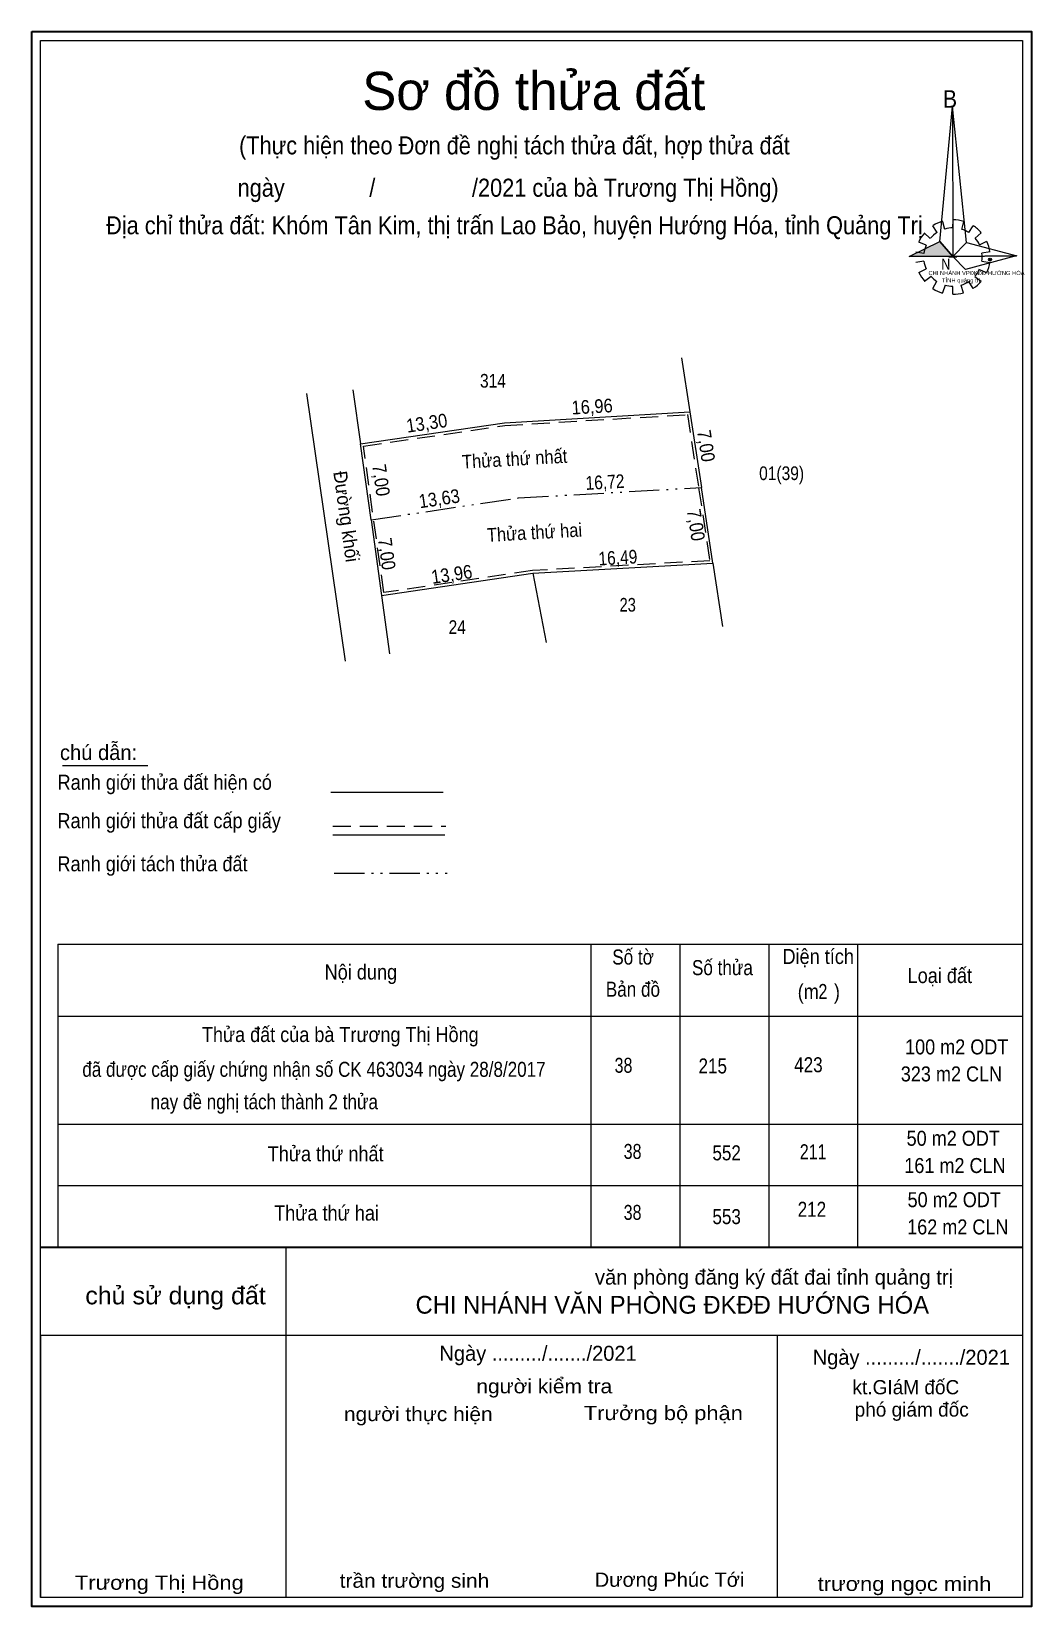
# Model space of a CAD drawing. Header units: metres. Extents: x 536444 to 536535, y 1836884 to 1837028.
import ezdxf
from ezdxf.enums import TextEntityAlignment as Align

# ---------------------------------------------------------------- set-up
doc = ezdxf.new("R2010")
doc.units = ezdxf.units.M
doc.header["$LTSCALE"] = 0.55
doc.header["$PDMODE"] = 32
doc.header["$PDSIZE"] = 0.275
doc.linetypes.add('DASH_DOUBLE_DOT', pattern=[9.2, 5, -1.2, 0.3, -1.2, 0.3, -1.2])
doc.linetypes.add('MEDIUM_DASHED', pattern=[4.5, 3, -1.5])
for name, color, linetype, lineweight in [('1', 7, 'Continuous', 13), ('10', 7, 'Continuous', 13), ('17', 7, 'Continuous', 13), ('5', 7, 'Continuous', 35), ('6', 7, 'Continuous', 13), ('63', 7, 'DASH_DOUBLE_DOT', 13)]:
    doc.layers.add(name, color=color, linetype=linetype, lineweight=lineweight)
for name, color, linetype in [('13', 7, 'Continuous'), ('16', 7, 'Continuous'), ('2', 7, 'Continuous'), ('7', 7, 'Continuous')]:
    doc.layers.add(name, color=color, linetype=linetype)

msp = doc.modelspace()

# ---------------------------------------------------------------- hatches: boundary and pattern name
at = {"layer": '1'}
msp.add_hatch(color=256, dxfattribs=at).paths.add_polyline_path([(536523.74, 1837007.53), (536526.53, 1837008.89), (536527.72, 1837007.53)])

# ---------------------------------------------------------------- linework, layer by layer
for p, q in [((536526.79, 1837010.74), (536526.97, 1837010.03)), ((536527.72, 1837010.14), (536527.74, 1837010.88)), ((536528.7, 1837010.74), (536528.52, 1837010)), ((536525.11, 1837009.68), (536525.66, 1837009.19)), ((536526.28, 1837009.73), (536525.89, 1837010.33)), ((536529.18, 1837009.73), (536529.58, 1837010.33)), ((536530.31, 1837009.68), (536529.76, 1837009.22)), ((536524.34, 1837007.95), (536525.07, 1837007.83)), ((536525.29, 1837008.57), (536524.62, 1837008.85)), ((536530.16, 1837008.59), (536530.82, 1837008.92)), ((536531.13, 1837007.95), (536530.38, 1837007.83)), ((536525.07, 1837007.09), (536524.34, 1837006.98)), ((536524.62, 1837006.07), (536525.29, 1837006.4)), ((536527.37, 1837007.51), (536528.08, 1837007.51)), ((536530.38, 1837007.09), (536531.13, 1837006.98)), ((536525.73, 1837005.7), (536525.15, 1837005.24)), ((536525.89, 1837004.62), (536526.26, 1837005.27)), ((536529.58, 1837004.62), (536529.18, 1837005.24)), ((536529.72, 1837005.7), (536530.31, 1837005.27)), ((536530.84, 1837006.05), (536530.11, 1837006.33)), ((536527.01, 1837004.92), (536526.79, 1837004.2)), ((536527.72, 1837004.09), (536527.72, 1837004.8)), ((536528.45, 1837004.92), (536528.67, 1837004.23)), ((536502.94, 1836998.26), (536503.69, 1836993.34)), ((536468.67, 1836995.02), (536472.2, 1836970.55)), ((536472.91, 1836995.36), (536473.6, 1836990.41)), ((536505.8, 1836979.5), (536506.69, 1836973.71)), ((536489.34, 1836978.58), (536490.58, 1836972.25)), ((536475.53, 1836976.54), (536476.27, 1836971.21)), ((536445.95, 1836944.69), (536534.1, 1836944.69)), ((536445.95, 1836944.69), (536445.95, 1836917.02)), ((536494.66, 1836944.69), (536494.66, 1836917.02)), ((536502.78, 1836944.69), (536502.78, 1836917.02)), ((536510.9, 1836944.69), (536510.9, 1836917.02)), ((536519.02, 1836944.69), (536519.02, 1836917.02)), ((536445.95, 1836938.12), (536534.1, 1836938.12)), ((536445.95, 1836928.24), (536534.1, 1836928.24)), ((536445.95, 1836922.63), (536534.1, 1836922.63)), ((536450.36, 1836922.63), (536534.1, 1836922.63)), ((536443.55, 1836916.23), (536443.55, 1836884.17)), ((536450.36, 1836917.02), (536534.1, 1836917.02)), ((536466.8, 1836917.02), (536466.8, 1836884.99)), ((536444.37, 1836908.96), (536534.1, 1836908.96)), ((536444.37, 1836908.96), (536444.37, 1836884.99)), ((536511.67, 1836908.96), (536511.67, 1836884.99))]:
    msp.add_line(p, q, dxfattribs=at)
at = {"layer": '1', "lineweight": 35}
msp.add_line((536444.37, 1836917.02), (536534.1, 1836917.02), dxfattribs=at)
at = {"layer": '1'}
for points in [[(536527.68, 1837021.23), (536527.72, 1837007.53), (536526.53, 1837008.89)], [(536527.68, 1837021.23), (536527.72, 1837007.53), (536528.98, 1837008.8)], [(536523.74, 1837007.53), (536526.53, 1837008.89), (536527.72, 1837007.53)], [(536533.57, 1837007.58), (536527.72, 1837007.53), (536528.98, 1837008.8)], [(536533.52, 1837007.6), (536528.87, 1837006.35), (536527.72, 1837007.53)]]:
    msp.add_lwpolyline(points, close=True, dxfattribs=at)
for centre, major_axis, start_param, end_param in [((536527.7341, 1837007.4829), (3.4153, 0), 1.84955988, 2.13900916), ((536527.7341, 1837007.4829), (3.4153, 0), 1.27924208, 1.56332225), ((536527.7341, 1837007.4829), (3.4153, 0), 2.43958176, 2.72400246), ((536527.7341, 1837007.4829), (2.6767, 0), 2.13373541, 2.44496261), ((536527.7341, 1837007.4829), (2.6767, 0), 1.56985589, 1.85611068), ((536527.7341, 1837007.4829), (2.6767, 0), 1.00270906, 1.2755622), ((536527.7341, 1837007.4829), (3.4153, 0), 0.71056237, 0.99687234), ((536527.7341, 1837007.4829), (2.6767, 0), 2.72368549, 3.01515824), ((536527.7341, 1837007.4829), (2.6767, 0), 0.42678376, 0.70646463), ((536527.7341, 1837007.4829), (2.6767, 0), 6.13558388, 6.41618463), ((536527.7341, 1837007.4829), (3.4153, 0), 0.1390515, 0.43393316), ((536527.7341, 1837007.4829), (2.6767, 0), 3.28229955, 3.56105054), ((536527.7341, 1837007.4829), (3.4153, 0), 5.85230288, 6.13839648), ((536527.7341, 1837007.4829), (3.4153, 0), 3.56988637, 3.85691866), ((536527.7341, 1837007.4829), (2.6767, 0), 3.86077574, 4.13258255), ((536527.7341, 1837007.4829), (2.6767, 0), 4.99087134, 5.28933161), ((536527.7341, 1837007.4829), (3.4153, 0), 5.28561416, 5.56798705), ((536527.7341, 1837007.4829), (2.6767, 0), 5.56137327, 5.83951437), ((536527.7146, 1837007.4626), (3.4153, 0), 4.1470906, 4.43659307), ((536527.7341, 1837007.4829), (2.6767, 0), 4.43854677, 4.71314001), ((536527.7341, 1837007.4829), (3.4153, 0), 4.71301008, 4.99761054)]:
    msp.add_ellipse(centre, major_axis=major_axis, ratio=0.995001, start_param=start_param, end_param=end_param, dxfattribs=at)
msp.add_point((536531.13, 1837007.25), dxfattribs=at)
at = {"layer": '10'}
for points in [[(536474.57, 1836983.47), (536473.6, 1836990.41), (536486.76, 1836992.34), (536503.69, 1836993.34), (536504.75, 1836986.42)], [(536474.57, 1836983.47), (536475.53, 1836976.54), (536489.34, 1836978.58), (536505.8, 1836979.5), (536504.75, 1836986.42)]]:
    msp.add_lwpolyline(points, dxfattribs=at)
at = {"layer": '10', "linetype": 'MEDIUM_DASHED'}
msp.add_lwpolyline([(536503.48, 1836993.08), (536504.5, 1836986.38), (536505.51, 1836979.73), (536489.31, 1836978.83), (536475.74, 1836976.82), (536473.88, 1836990.2), (536486.79, 1836992.09)], close=True, dxfattribs=at)
at = {"layer": '10', "linetype": 'DASH_DOUBLE_DOT'}
msp.add_lwpolyline([(536474.57, 1836983.47), (536488.05, 1836985.47), (536504.75, 1836986.42)], dxfattribs=at)
at = {"layer": '17'}
msp.add_line((536446.39, 1836961.02), (536454.18, 1836961.02), dxfattribs=at)
at = {"layer": '5'}
msp.add_lwpolyline([(536443.57, 1837028.09), (536534.91, 1837028.09), (536534.91, 1836884.17), (536443.57, 1836884.17)], close=True, dxfattribs=at)
at = {"layer": '5', "lineweight": 13}
msp.add_lwpolyline([(536534.1, 1836917.02), (536534.1, 1836884.98), (536444.38, 1836884.98), (536444.38, 1837027.28), (536534.1, 1837027.28)], close=True, dxfattribs=at)
at = {"layer": '6'}
for p, q in [((536470.9, 1836958.57), (536481.16, 1836958.57)), ((536471.07, 1836954.67), (536481.31, 1836954.67))]:
    msp.add_line(p, q, dxfattribs=at)
at = {"layer": '6', "linetype": 'MEDIUM_DASHED'}
msp.add_line((536471.07, 1836955.49), (536481.4, 1836955.49), dxfattribs=at)
at = {"layer": '63'}
msp.add_line((536471.21, 1836951.17), (536481.53, 1836951.17), dxfattribs=at)

# ---------------------------------------------------------------- texts
at = {"layer": '1'}
msp.add_text('Sơ đồ thửa đất', height=3.488, dxfattribs=at).set_placement((536489.435, 1837020.92), align=Align.CENTER)
for s, height, width, p in [('B', 1.608, 0.9, (536526.82, 1837021.12)), ('N', 1.005, 0.85, (536526.66, 1837006.34)), ('TỈNH quảng trị', 0.3805, 1.05, (536526.73, 1837005.16))]:
    msp.add_text(s, height=height, dxfattribs=dict(at, width=width)).set_placement(p)
msp.add_text('CHI NHÁNH VPĐKĐĐ-HƯỚNG HÓA', height=0.3804, dxfattribs=at).set_placement((536525.5, 1837005.83))
for s, height, p in [('văn phòng đăng ký đất đai tỉnh quảng trị', 1.375, (536527.74, 1836913.58)), ('CHI NHÁNH VĂN PHÒNG ĐKĐĐ HƯỚNG HÓA', 1.624, (536525.55, 1836910.93)), ('kt.GIáM đốC', 1.299, (536528.31, 1836903.56)), ('phó giám đốc', 1.299, (536529.18, 1836901.52))]:
    msp.add_text(s, height=height, dxfattribs=at).set_placement(p, align=Align.RIGHT)
for s, height, width, p in [('chủ sử dụng đất', 1.624, 1.05, (536464.95, 1836911.78)), ('người kiểm tra', 1.299, 1.1, (536496.6, 1836903.65)), ('người thực hiện', 1.299, 1.1, (536485.68, 1836901.11)), ('Trưởng bộ phận', 1.299, 1.15, (536508.54, 1836901.2)), ('Trương Thị Hồng', 1.3, 1.15, (536462.94, 1836885.7)), ('trần trường sinh', 1.297, 1.1, (536485.37, 1836885.88)), ('Dương Phúc Tới', 1.3, 1.05, (536508.67, 1836885.97)), ('trương ngọc minh', 1.299, 1.15, (536531.24, 1836885.59))]:
    msp.add_text(s, height=height, dxfattribs=dict(at, width=width)).set_placement(p, align=Align.RIGHT)
at = {"layer": '13', "width": 0.85}
for s, p in [('314', (536485.71, 1836995.55)), ('01(39)', (536512.08, 1836987.1))]:
    msp.add_text(s, height=1.25, dxfattribs=at).set_placement(p, align=Align.CENTER)
at = {"layer": '16'}
for s, rotation, width, p in [('16,96', 3.38, 0.9, (536494.8031, 1836993.1989)), ('13,30', 8.343, 0.9, (536479.7543, 1836991.6963)), ('7,00', 278.668, 0.9, (536504.5665, 1836990.1342)), ('Thửa thứ nhất', 3.274, 0.9, (536487.7243, 1836988.4105)), ('Đường khối', 277.922, 0.95, (536471.6946, 1836983.6861)), ('7,00', 277.922, 0.9, (536474.8751, 1836987.0061)), ('13,63', 8.403, 0.9, (536480.8937, 1836984.7938)), ('16,72', 3.274, 0.85, (536495.9793, 1836986.2952)), ('7,00', 278.668, 0.9, (536503.6465, 1836982.9042)), ('Thửa thứ hai', 3.274, 0.9, (536489.5343, 1836981.6959)), ('7,00', 277.921, 0.9, (536475.3951, 1836980.2661)), ('16,49', 3.199, 0.85, (536497.1551, 1836979.3926)), ('13,96', 8.403, 0.9, (536482.0337, 1836977.8783))]:
    msp.add_text(s, height=1.25, rotation=rotation, dxfattribs=dict(at, width=width)).set_placement(p, align=Align.CENTER)
at = {"layer": '2'}
for s, width, p in [('23', 0.8, (536498.02, 1836975.08)), ('24', 0.85, (536482.445, 1836973.04))]:
    msp.add_text(s, height=1.25, dxfattribs=dict(at, width=width)).set_placement(p, align=Align.CENTER)
at = {"layer": '6'}
msp.add_text('chú dẫn:', height=1.375, dxfattribs=at).set_placement((536446.15, 1836961.52))
for s, height, width, p in [('Ranh giới thửa đất hiện có ', 1.375, 0.9, (536445.93, 1836958.8)), ('Ranh giới thửa đất cấp giấy', 1.375, 0.9, (536445.92, 1836955.29)), ('Ranh giới tách thửa đất', 1.375, 0.9, (536445.92, 1836951.35)), ('Số tờ', 1.375, 0.85, (536496.61, 1836942.83)), ('Số thửa', 1.375, 0.85, (536503.89, 1836941.86)), ('Diện tích', 1.375, 0.9, (536512.16, 1836942.88)), ('Nội dung', 1.375, 0.9, (536470.33, 1836941.46)), ('Loại đất', 1.375, 0.9, (536523.59, 1836941.14)), ('Bản đồ', 1.375, 0.85, (536496.02, 1836939.89)), ('(m   )', 1.375, 0.9, (536513.55, 1836939.67)), ('2', 1.375, 0.8, (536515.44, 1836939.68)), ('Thửa đất của bà Trương Thị Hồng', 1.37, 0.9, (536459.12, 1836935.75)), ('100 m2 ODT', 1.37, 0.9, (536523.36, 1836934.62)), (' đã được cấp giấy chứng nhận số CK 463034 ngày 28/8/2017', 1.37, 0.85, (536447.76, 1836932.57)), ('38', 1.37, 0.8, (536496.82, 1836932.94)), ('215', 1.37, 0.85, (536504.49, 1836932.88)), ('423', 1.37, 0.85, (536513.23, 1836932.99)), ('323 m2 CLN', 1.37, 0.9, (536522.97, 1836932.15)), ('nay đề nghị tách thành 2 thửa', 1.375, 0.85, (536454.43, 1836929.61)), ('50 m2 ODT', 1.37, 0.9, (536523.5, 1836926.27)), ('Thửa thứ nhất', 1.375, 0.9, (536465.13, 1836924.85)), ('38', 1.37, 0.8, (536497.65, 1836925.07)), ('552', 1.37, 0.85, (536505.76, 1836924.94)), ('211', 1.37, 0.8, (536513.74, 1836925.04)), ('161 m2 CLN', 1.37, 0.9, (536523.29, 1836923.78)), ('50 m2 ODT', 1.37, 0.9, (536523.59, 1836920.66)), ('Thửa thứ hai', 1.375, 0.9, (536465.72, 1836919.44)), ('38', 1.37, 0.8, (536497.65, 1836919.5)), ('553', 1.37, 0.85, (536505.76, 1836919.11)), ('212', 1.37, 0.85, (536513.55, 1836919.78)), ('162 m2 CLN', 1.37, 0.9, (536523.55, 1836918.17))]:
    msp.add_text(s, height=height, dxfattribs=dict(at, width=width)).set_placement(p)
for p in [(536489.83, 1836906.62), (536523.93, 1836906.26)]:
    msp.add_text('Ngày ........./......./2021', height=1.37, dxfattribs=at).set_placement(p, align=Align.CENTER)
at = {"layer": '7', "width": 0.9}
for s, p in [('(Thực hiện theo Đơn đề nghị tách thửa đất, hợp thửa đất ', (536487.945, 1837016.86)), ('ngày              /                /2021 của bà Trương Thị Hồng)', (536487.095, 1837012.99)), ('Địa chỉ thửa đất: Khóm Tân Kim, thị trấn Lao Bảo, huyện Hướng Hóa, tỉnh Quảng Trị', (536487.67, 1837009.56))]:
    msp.add_text(s, height=1.65, dxfattribs=at).set_placement(p, align=Align.CENTER)

doc.saveas('drawing.dxf')
